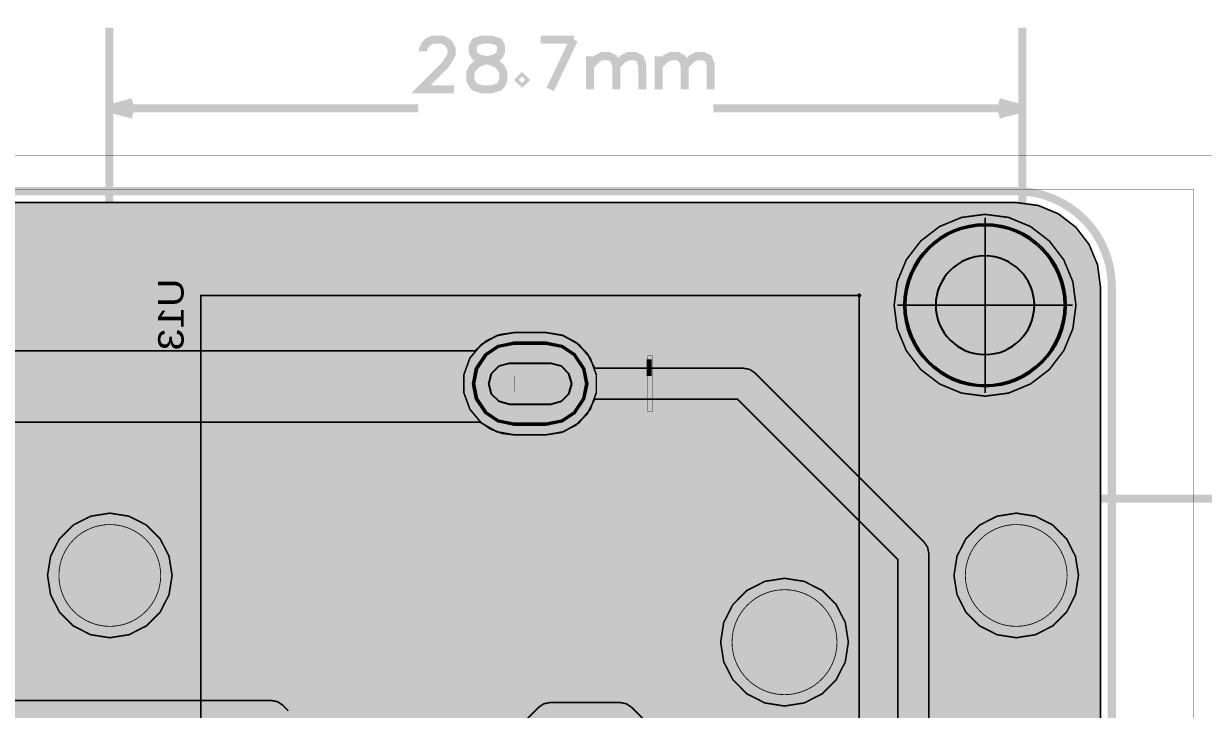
# Model space of a CAD drawing. Header units: millimetres. Extents: x -2 to 105, y -97 to 5.
# Drawn here: x 48.78 to 85.88, y -16.24 to 5.32 of the extents above; entities that cross this region are included whole.
import ezdxf
from ezdxf.enums import TextEntityAlignment as Align

# ---------------------------------------------------------------- set-up
doc = ezdxf.new("R2010")
doc.units = ezdxf.units.MM
doc.header["$MEASUREMENT"] = 0
for name, color, linetype, true_color in [('Board-Outline-Layer', 7, 'Continuous', 0xff00ff), ('Bottom-Layer', 7, 'Continuous', 0x0000ff), ('Bottom-Paste-Mask-Layer', 7, 'Continuous', 0x800000), ('Bottom-Silkscreen-Layer', 7, 'Continuous', 0x66cc33), ('Bottom-Solder-Mask-Layer', 7, 'Continuous', 0xaa00ff), ('Component-Marking-Layer', 7, 'Continuous', 0x66ffcc), ('Component-Shape-Layer', 7, 'Continuous', 0x00cccc), ('Document-Layer', 7, 'Continuous', 0xffffff), ('Hole-Layer', 7, 'Continuous', 0x222222), ('Multi-Layer', 7, 'Continuous', 0xc0c0c0), ('Pin-Soldering-Layer', 7, 'Continuous', 0xcc9999), ('Top-Layer', 7, 'Continuous', 0xff0000), ('Top-Paste-Mask-Layer', 7, 'Continuous', 0x808080), ('Top-Silkscreen-Layer', 7, 'Continuous', 0xffcc00), ('Top-Solder-Mask-Layer', 7, 'Continuous', 0x800080)]:
    doc.layers.add(name, color=color, linetype=linetype, true_color=true_color)
doc.styles.get("Standard").update_dxf_attribs({"font": 'arial.ttf'})

msp = doc.modelspace()

# ---------------------------------------------------------------- hatches: boundary and pattern name
at = {"layer": 'Bottom-Layer'}
for points in [[(8.583, -71.73), (8.583, -81.591), (3, -81.591), (2.316, -81.501), (1.679, -81.237), (1.132, -80.817), (0.712, -80.27), (0.448, -79.633), (0.358, -78.949), (0.358, -2.949), (0.448, -2.265), (0.712, -1.628), (1.132, -1.081), (1.679, -0.661), (2.316, -0.397), (3, -0.307), (80, -0.307), (80.684, -0.397), (81.321, -0.661), (81.868, -1.081), (82.288, -1.628), (82.552, -2.265), (82.642, -2.949), (82.642, -78.949), (82.552, -79.633), (82.288, -80.27), (81.868, -80.817), (81.321, -81.237), (80.684, -81.501), (80, -81.591), (24.383, -81.591), (24.383, -71.73), (24.352, -71.657), (24.279, -71.626), (19.355, -71.626), (19.355, -70.781), (19.506, -70.516), (19.523, -70.212), (19.401, -69.932), (19.167, -69.736), (18.87, -69.666), (18.573, -69.736), (18.339, -69.932), (18.217, -70.212), (18.234, -70.516), (18.385, -70.781), (18.385, -71.626), (8.687, -71.626), (8.613, -71.657)], [(76.156, -3.535), (76.253, -4.275), (76.539, -4.964), (76.993, -5.556), (77.585, -6.01), (78.274, -6.296), (79.014, -6.393), (79.754, -6.296), (80.443, -6.01), (81.035, -5.556), (81.489, -4.964), (81.775, -4.275), (81.872, -3.535), (81.775, -2.795), (81.489, -2.106), (81.035, -1.514), (80.443, -1.06), (79.754, -0.774), (79.014, -0.677), (78.274, -0.774), (77.585, -1.06), (76.993, -1.514), (76.539, -2.106), (76.253, -2.795)], [(76.514, -3.535, 1), (81.514, -3.535, 1)], [(63.151, -7.212), (63.468, -7.428), (63.828, -7.563), (64.209, -7.609), (65.209, -7.609), (65.759, -7.512), (66.243, -7.233), (66.602, -6.805), (66.793, -6.28), (66.793, -5.722), (66.602, -5.197), (66.243, -4.769), (65.759, -4.49), (65.209, -4.393), (64.209, -4.393), (63.746, -4.461), (63.322, -4.659), (62.974, -4.972), (39.758, -4.972), (39.422, -4.707), (39.028, -4.54), (38.604, -4.484), (37.604, -4.484), (37.054, -4.581), (36.57, -4.86), (36.211, -5.288), (36.02, -5.812), (36.02, -6.371), (36.211, -6.896), (36.57, -7.324), (37.054, -7.603), (37.604, -7.7), (38.604, -7.7), (39.028, -7.643), (39.422, -7.476), (39.758, -7.212)], [(65.209, -4.751), (65.688, -4.846), (66.093, -5.117), (66.364, -5.523), (66.459, -6.001), (66.364, -6.479), (66.093, -6.885), (65.688, -7.156), (65.209, -7.251), (64.209, -7.251), (63.731, -7.156), (63.325, -6.885), (63.054, -6.479), (62.959, -6.001), (63.054, -5.523), (63.325, -5.117), (63.731, -4.846), (64.209, -4.751)], [(49.537, -12.029), (49.633, -12.634), (49.911, -13.18), (50.344, -13.613), (50.89, -13.891), (51.495, -13.987), (52.1, -13.891), (52.646, -13.613), (53.079, -13.18), (53.357, -12.634), (53.453, -12.029), (53.357, -11.424), (53.079, -10.878), (52.646, -10.445), (52.1, -10.167), (51.495, -10.071), (50.89, -10.167), (50.344, -10.445), (49.911, -10.878), (49.633, -11.424)], [(78.037, -12.029), (78.133, -12.634), (78.411, -13.18), (78.844, -13.613), (79.39, -13.891), (79.995, -13.987), (80.6, -13.891), (81.146, -13.613), (81.579, -13.18), (81.857, -12.634), (81.953, -12.029), (81.857, -11.424), (81.579, -10.878), (81.146, -10.445), (80.6, -10.167), (79.995, -10.071), (79.39, -10.167), (78.844, -10.445), (78.411, -10.878), (78.133, -11.424)], [(70.701, -14.126), (70.799, -14.747), (71.085, -15.306), (71.529, -15.751), (72.089, -16.036), (72.709, -16.134), (73.33, -16.036), (73.89, -15.751), (74.334, -15.306), (74.619, -14.747), (74.717, -14.126), (74.619, -13.505), (74.334, -12.946), (73.89, -12.501), (73.33, -12.216), (72.709, -12.118), (72.089, -12.216), (71.529, -12.501), (71.085, -12.946), (70.799, -13.505)]]:
    msp.add_hatch(color=256, dxfattribs=at).paths.add_polyline_path(points)
at = {"layer": 'Bottom-Paste-Mask-Layer'}
for points in [[(76.514, -3.535, 1), (81.514, -3.535, 1)], [(65.209, -4.751), (65.688, -4.846), (66.093, -5.117), (66.364, -5.523), (66.459, -6.001), (66.364, -6.479), (66.093, -6.885), (65.688, -7.156), (65.209, -7.251), (64.209, -7.251), (63.731, -7.156), (63.325, -6.885), (63.054, -6.479), (62.959, -6.001), (63.054, -5.523), (63.325, -5.117), (63.731, -4.846), (64.209, -4.751)]]:
    msp.add_hatch(color=256, dxfattribs=at).paths.add_polyline_path(points)
at = {"layer": 'Bottom-Solder-Mask-Layer'}
for points in [[(76.463, -3.535, 1), (81.565, -3.535, 1)], [(65.209, -4.7), (65.707, -4.799), (66.129, -5.081), (66.411, -5.503), (66.51, -6.001), (66.411, -6.499), (66.129, -6.921), (65.707, -7.203), (65.209, -7.302), (64.209, -7.302), (63.711, -7.203), (63.289, -6.921), (63.007, -6.499), (62.908, -6.001), (63.007, -5.503), (63.289, -5.081), (63.711, -4.799), (64.209, -4.7)]]:
    msp.add_hatch(color=256, dxfattribs=at).paths.add_polyline_path(points)
at = {"layer": 'Component-Marking-Layer'}
msp.add_hatch(color=256, dxfattribs=at).paths.add_polyline_path([(74.999, -3.226, 1), (75.119, -3.226, 1)])
msp.add_hatch(color=256, dxfattribs=at).paths.add_polyline_path([(74.999, -3.226, 1), (75.119, -3.226, 1)])
at = {"layer": 'Document-Layer'}
msp.add_hatch(color=256, dxfattribs=at).paths.add_polyline_path([(68.409, -5.126), (68.559, -5.126), (68.559, -6.826), (68.559, -6.876), (68.509, -6.876), (68.409, -6.876)])
msp.add_hatch(color=256, dxfattribs=at).paths.add_polyline_path([(68.409, -5.126), (68.559, -5.126), (68.559, -6.826), (68.559, -6.876), (68.509, -6.876), (68.409, -6.876)])
at = {"layer": 'Hole-Layer'}
for points in [[(77.464, -3.535, 1), (80.564, -3.535, 1)], [(65.359, -5.351), (65.684, -5.438), (65.922, -5.676), (66.009, -6.001), (65.922, -6.326), (65.684, -6.564), (65.359, -6.651), (64.059, -6.651), (63.734, -6.564), (63.496, -6.326), (63.409, -6.001), (63.496, -5.676), (63.734, -5.438), (64.059, -5.351)]]:
    msp.add_hatch(color=256, dxfattribs=at).paths.add_polyline_path(points)
at = {"layer": 'Multi-Layer'}
for points in [[(76.514, -3.535, 1), (81.514, -3.535, 1)], [(76.514, -3.535, 1), (81.514, -3.535, 1)], [(76.514, -3.535, 1), (81.514, -3.535, 1)], [(65.209, -4.751), (65.688, -4.846), (66.093, -5.117), (66.364, -5.523), (66.459, -6.001), (66.364, -6.479), (66.093, -6.885), (65.688, -7.156), (65.209, -7.251), (64.209, -7.251), (63.731, -7.156), (63.325, -6.885), (63.054, -6.479), (62.959, -6.001), (63.054, -5.523), (63.325, -5.117), (63.731, -4.846), (64.209, -4.751)], [(65.209, -4.751), (65.688, -4.846), (66.093, -5.117), (66.364, -5.523), (66.459, -6.001), (66.364, -6.479), (66.093, -6.885), (65.688, -7.156), (65.209, -7.251), (64.209, -7.251), (63.731, -7.156), (63.325, -6.885), (63.054, -6.479), (62.959, -6.001), (63.054, -5.523), (63.325, -5.117), (63.731, -4.846), (64.209, -4.751)], [(65.209, -4.751), (65.688, -4.846), (66.093, -5.117), (66.364, -5.523), (66.459, -6.001), (66.364, -6.479), (66.093, -6.885), (65.688, -7.156), (65.209, -7.251), (64.209, -7.251), (63.731, -7.156), (63.325, -6.885), (63.054, -6.479), (62.959, -6.001), (63.054, -5.523), (63.325, -5.117), (63.731, -4.846), (64.209, -4.751)], [(49.895, -12.029, 1), (53.095, -12.029, 1)], [(49.895, -12.029, 1), (53.095, -12.029, 1)], [(78.395, -12.029, 1), (81.595, -12.029, 1)], [(78.395, -12.029, 1), (81.595, -12.029, 1)], [(71.059, -14.126, 1), (74.359, -14.126, 1)], [(71.059, -14.126, 1), (74.359, -14.126, 1)]]:
    msp.add_hatch(color=256, dxfattribs=at).paths.add_polyline_path(points)
at = {"layer": 'Pin-Soldering-Layer'}
msp.add_hatch(color=256, dxfattribs=at).paths.add_polyline_path([(65.209, -6.251), (64.209, -6.251), (64.209, -5.751), (65.209, -5.751)])
msp.add_hatch(color=256, dxfattribs=at).paths.add_polyline_path([(65.209, -6.251), (64.209, -6.251), (64.209, -5.751), (65.209, -5.751)])
at = {"layer": 'Top-Layer'}
for points in [[(0.358, -78.949), (0.358, -66.487), (0.373, -66.488), (0.387, -66.489), (0.45, -66.489), (0.45, -74.96), (0.497, -75.195), (0.63, -75.393), (1.607, -76.371), (1.287, -77.058), (1.158, -77.804), (1.23, -78.559), (1.498, -79.268), (1.943, -79.882), (2.534, -80.357), (3.228, -80.66), (3.978, -80.77), (4.731, -80.679), (5.433, -80.393), (6.035, -79.933), (6.495, -79.331), (6.781, -78.629), (6.872, -77.876), (6.762, -77.126), (6.459, -76.431), (5.984, -75.841), (5.37, -75.396), (4.661, -75.128), (3.907, -75.056), (3.16, -75.184), (2.473, -75.505), (1.675, -74.707), (1.675, -66.489), (1.737, -66.489), (1.913, -66.443), (2.044, -66.317), (2.095, -66.143), (6.18, -66.143), (6.232, -66.317), (6.362, -66.443), (6.538, -66.489), (7.538, -66.489), (7.713, -66.443), (7.844, -66.317), (7.896, -66.143), (9.88, -66.143), (9.932, -66.317), (10.062, -66.443), (10.238, -66.489), (11.238, -66.489), (11.417, -66.441), (11.548, -66.31), (11.596, -66.131), (11.596, -65.923), (12.145, -65.374), (12.278, -65.175), (12.325, -64.941), (12.325, -63.339), (12.387, -63.339), (12.567, -63.291), (12.698, -63.16), (12.746, -62.981), (12.746, -61.081), (12.698, -60.902), (12.567, -60.77), (12.387, -60.722), (12.325, -60.722), (12.325, -57.369), (12.387, -57.369), (12.567, -57.321), (12.698, -57.19), (12.746, -57.011), (12.746, -55.111), (12.698, -54.932), (12.567, -54.8), (12.387, -54.752), (11.037, -54.752), (10.866, -54.796), (10.736, -54.917), (10.736, -49.051), (10.926, -48.796), (10.974, -48.481), (10.871, -48.181), (10.639, -47.963), (10.333, -47.877), (10.022, -47.944), (10.022, -40.021), (9.985, -39.835), (9.88, -39.678), (8.074, -37.872), (7.917, -37.767), (7.731, -37.73), (3.84, -37.73), (3.566, -37.323), (3.158, -37.052), (2.677, -36.957), (2.196, -37.053), (1.789, -37.326), (1.516, -37.734), (1.421, -38.215), (1.516, -38.696), (1.789, -39.104), (2.196, -39.377), (2.677, -39.473), (3.158, -39.379), (3.566, -39.107), (3.84, -38.7), (7.53, -38.7), (8.498, -39.668), (8.161, -39.803), (7.947, -40.095), (7.918, -40.456), (8.083, -40.779), (8.083, -43.046), (8.04, -42.879), (7.942, -42.738), (5.596, -40.392), (5.439, -40.287), (5.253, -40.25), (3.831, -40.25), (3.55, -39.848), (3.137, -39.583), (2.655, -39.497), (2.176, -39.602), (1.773, -39.882), (1.508, -40.294), (1.421, -40.777), (1.525, -41.256), (1.804, -41.659), (2.216, -41.925), (2.699, -42.013), (3.178, -41.91), (3.582, -41.632), (3.848, -41.22), (5.052, -41.22), (7.114, -43.282), (7.114, -53.08), (4.338, -55.856), (1.984, -55.856), (1.964, -55.799), (1.935, -55.746), (1.98, -55.65), (1.996, -55.545), (1.996, -54.929), (2.137, -54.929), (2.317, -54.881), (2.448, -54.749), (2.496, -54.57), (2.496, -53.593), (3.112, -52.977), (3.245, -52.778), (3.291, -52.544), (3.291, -49.474), (3.652, -49.173), (3.877, -48.759), (3.934, -48.292), (3.816, -47.837), (3.539, -47.457), (3.141, -47.205), (2.679, -47.117), (2.217, -47.205), (1.819, -47.457), (1.542, -47.837), (1.424, -48.292), (1.481, -48.759), (1.706, -49.173), (2.067, -49.474), (2.067, -52.29), (1.315, -53.042), (0.358, -53.042), (0.358, -2.949), (0.448, -2.265), (0.712, -1.628), (1.132, -1.081), (1.679, -0.661), (2.316, -0.397), (3, -0.307), (80, -0.307), (80.684, -0.397), (81.321, -0.661), (81.868, -1.081), (82.288, -1.628), (82.552, -2.265), (82.642, -2.949), (82.642, -78.949), (82.552, -79.633), (82.288, -80.27), (81.868, -80.817), (81.321, -81.237), (80.684, -81.501), (80, -81.591), (24.383, -81.591), (24.383, -72.367), (26.365, -72.367), (26.551, -72.33), (26.708, -72.225), (26.962, -71.971), (27.067, -71.814), (27.104, -71.628), (27.104, -64.567), (27.067, -64.381), (26.962, -64.224), (26.302, -63.563), (26.145, -63.458), (25.959, -63.421), (23.673, -63.421), (23.487, -63.458), (23.33, -63.563), (22.249, -64.644), (22.144, -64.801), (22.107, -64.987), (22.107, -65.529), (21.887, -65.529), (21.708, -65.577), (21.577, -65.708), (21.529, -65.887), (21.529, -67.237), (21.577, -67.416), (21.708, -67.547), (21.887, -67.595), (23.297, -67.595), (23.464, -67.554), (23.592, -67.44), (23.721, -67.554), (23.887, -67.595), (25.297, -67.595), (25.476, -67.547), (25.607, -67.416), (25.655, -67.237), (25.655, -65.887), (25.607, -65.708), (25.476, -65.577), (25.297, -65.529), (23.887, -65.529), (23.721, -65.57), (23.592, -65.684), (23.464, -65.57), (23.297, -65.529), (23.077, -65.529), (23.077, -65.188), (23.874, -64.392), (25.758, -64.392), (26.134, -64.768), (26.134, -71.397), (22.976, -71.397), (22.976, -71.253), (23.196, -71.253), (23.362, -71.212), (23.491, -71.098), (23.619, -71.212), (23.786, -71.253), (25.196, -71.253), (25.375, -71.205), (25.506, -71.074), (25.554, -70.895), (25.554, -69.545), (25.506, -69.366), (25.375, -69.235), (25.196, -69.187), (23.786, -69.187), (23.619, -69.228), (23.491, -69.342), (23.362, -69.228), (23.196, -69.187), (21.786, -69.187), (21.607, -69.235), (21.476, -69.366), (21.428, -69.545), (21.428, -70.099), (20.852, -70.099), (20.587, -69.948), (20.282, -69.932), (20.003, -70.053), (19.807, -70.287), (19.737, -70.584), (19.807, -70.881), (20.003, -71.115), (20.282, -71.237), (20.587, -71.22), (20.852, -71.069), (21.473, -71.069), (21.604, -71.204), (21.786, -71.253), (22.006, -71.253), (22.006, -71.626), (14.098, -71.626), (14.102, -71.589), (14.103, -71.552), (14.103, -71.362), (14.184, -71.362), (14.364, -71.314), (14.495, -71.183), (14.543, -71.004), (14.543, -69.811), (14.694, -69.66), (14.694, -71.004), (14.742, -71.183), (14.873, -71.314), (15.052, -71.362), (16.184, -71.362), (16.364, -71.314), (16.495, -71.183), (16.543, -71.004), (16.543, -69.627), (16.495, -69.448), (16.364, -69.317), (16.184, -69.269), (15.085, -69.269), (17.869, -66.485), (17.974, -66.327), (18.011, -66.142), (18.011, -52.987), (18.162, -52.722), (18.179, -52.418), (18.057, -52.138), (17.823, -51.942), (17.526, -51.872), (17.229, -51.942), (16.995, -52.138), (16.873, -52.418), (16.89, -52.722), (17.041, -52.987), (17.041, -54.978), (16.883, -54.714), (16.624, -54.55), (16.319, -54.52), (16.033, -54.63), (15.827, -54.858), (15.746, -55.154), (13.322, -57.577), (13.217, -57.734), (13.18, -57.92), (13.18, -66.449), (10.462, -69.167), (9.476, -69.167), (9.297, -69.215), (9.166, -69.346), (9.118, -69.525), (9.118, -70.902), (9.166, -71.081), (9.297, -71.212), (9.476, -71.26), (9.573, -71.26), (9.573, -71.626), (8.687, -71.626), (8.613, -71.657), (8.583, -71.73), (8.583, -81.591), (3, -81.591), (2.316, -81.501), (1.679, -81.237), (1.132, -80.817), (0.712, -80.27), (0.448, -79.633)], [(76.156, -3.535), (76.253, -4.275), (76.539, -4.964), (76.993, -5.556), (77.585, -6.01), (78.274, -6.296), (79.014, -6.393), (79.754, -6.296), (80.443, -6.01), (81.035, -5.556), (81.489, -4.964), (81.775, -4.275), (81.872, -3.535), (81.775, -2.795), (81.489, -2.106), (81.035, -1.514), (80.443, -1.06), (79.754, -0.774), (79.014, -0.677), (78.274, -0.774), (77.585, -1.06), (76.993, -1.514), (76.539, -2.106), (76.253, -2.795)], [(76.514, -3.535, 1), (81.514, -3.535, 1)], [(71.424, -61.545), (71.424, -62.471), (71.472, -62.65), (71.604, -62.782), (71.783, -62.83), (73.16, -62.83), (73.335, -62.784), (73.465, -62.658), (73.518, -62.485), (77.522, -62.485), (77.772, -62.928), (78.159, -63.257), (78.635, -63.434), (79.143, -63.437), (79.622, -63.266), (80.012, -62.94), (80.267, -62.5), (80.355, -62), (80.267, -61.5), (80.012, -61.06), (79.622, -60.735), (79.143, -60.563), (78.635, -60.566), (78.159, -60.743), (77.772, -61.072), (77.522, -61.515), (73.518, -61.515), (73.518, -61.339), (73.47, -61.16), (73.339, -61.029), (73.16, -60.981), (72.233, -60.981), (72.082, -60.83), (73.16, -60.83), (73.339, -60.782), (73.47, -60.65), (73.518, -60.471), (73.518, -59.339), (73.47, -59.16), (73.339, -59.029), (73.16, -58.981), (71.783, -58.981), (71.604, -59.029), (71.472, -59.16), (71.424, -59.339), (71.424, -60.172), (57.248, -45.996), (57.248, -40.997), (57.267, -41.02), (57.287, -41.041), (58.256, -42.01), (58.413, -42.115), (58.599, -42.152), (59.953, -42.152), (59.953, -42.241), (60.001, -42.42), (60.132, -42.551), (60.311, -42.599), (61.183, -42.599), (62.548, -43.964), (62.705, -44.069), (62.891, -44.106), (63.622, -44.106), (63.622, -44.188), (63.67, -44.367), (63.801, -44.498), (63.98, -44.546), (64.907, -44.546), (65.604, -45.242), (65.426, -45.373), (65.359, -45.582), (65.359, -46.932), (65.407, -47.111), (65.538, -47.242), (65.717, -47.29), (65.937, -47.29), (65.937, -47.45), (65.974, -47.636), (66.079, -47.793), (66.62, -48.334), (66.777, -48.439), (66.963, -48.476), (71.604, -48.476), (71.79, -48.439), (71.947, -48.334), (72.832, -47.449), (72.937, -47.292), (72.974, -47.106), (72.974, -46.641), (73.171, -46.514), (73.247, -46.293), (73.247, -44.793), (73.199, -44.614), (73.068, -44.483), (72.889, -44.435), (72.089, -44.435), (71.91, -44.483), (71.779, -44.614), (71.731, -44.793), (71.731, -46.293), (71.807, -46.514), (72.004, -46.641), (72.004, -46.905), (71.403, -47.506), (67.164, -47.506), (66.948, -47.29), (67.127, -47.29), (67.294, -47.249), (67.422, -47.135), (67.55, -47.249), (67.717, -47.29), (69.127, -47.29), (69.306, -47.242), (69.437, -47.111), (69.485, -46.932), (69.485, -45.582), (69.437, -45.403), (69.306, -45.272), (69.127, -45.224), (68.907, -45.224), (68.907, -44.546), (69.065, -44.546), (69.245, -44.498), (69.376, -44.367), (69.424, -44.188), (69.424, -44.106), (70.984, -44.106), (71.169, -44.069), (71.327, -43.964), (72.987, -42.304), (73.092, -42.147), (73.129, -41.961), (73.129, -39.553), (73.144, -39.553), (73.323, -39.505), (73.454, -39.374), (73.502, -39.195), (73.502, -37.818), (73.454, -37.639), (73.323, -37.508), (73.144, -37.46), (73.062, -37.46), (73.062, -35.258), (73.162, -35.134), (73.197, -34.979), (73.197, -34.052), (73.804, -33.445), (73.804, -44.445), (73.607, -44.572), (73.531, -44.793), (73.531, -46.293), (73.579, -46.472), (73.71, -46.603), (73.889, -46.651), (74.689, -46.651), (74.868, -46.603), (74.999, -46.472), (75.047, -46.293), (75.047, -44.793), (74.971, -44.572), (74.774, -44.445), (74.774, -35.307), (75.12, -34.961), (75.377, -34.961), (75.377, -34.97), (75.377, -34.979), (75.377, -35.579), (75.425, -35.758), (75.556, -35.889), (75.735, -35.937), (75.788, -35.937), (75.673, -36.315), (75.72, -36.706), (75.921, -37.046), (76.241, -37.276), (76.627, -37.357), (77.627, -37.357), (78.042, -37.263), (78.375, -36.998), (78.561, -36.615), (78.562, -36.19), (78.38, -35.806), (78.048, -35.538), (78.262, -35.284), (78.336, -34.96), (78.253, -34.638), (78.033, -34.389), (77.724, -34.267), (77.393, -34.301), (77.393, -34.179), (77.389, -34.129), (77.379, -34.079), (77.389, -34.03), (77.393, -33.979), (77.393, -33.679), (77.389, -33.629), (77.379, -33.579), (77.389, -33.53), (77.393, -33.479), (77.393, -33.179), (77.389, -33.129), (77.379, -33.079), (77.389, -33.03), (77.393, -32.979), (77.393, -32.679), (77.389, -32.629), (77.379, -32.579), (77.389, -32.53), (77.393, -32.479), (77.393, -32.179), (77.389, -32.129), (77.379, -32.079), (77.389, -32.03), (77.393, -31.979), (77.393, -31.679), (77.389, -31.629), (77.379, -31.579), (77.389, -31.53), (77.393, -31.479), (77.393, -31.179), (77.389, -31.129), (77.379, -31.079), (77.389, -31.03), (77.393, -30.979), (77.393, -30.679), (77.389, -30.629), (77.379, -30.579), (77.389, -30.53), (77.393, -30.479), (77.393, -30.179), (77.389, -30.128), (77.379, -30.079), (77.389, -30.03), (77.393, -29.979), (77.393, -29.857), (77.724, -29.891), (78.033, -29.769), (78.253, -29.52), (78.336, -29.198), (78.262, -28.874), (78.048, -28.62), (78.38, -28.352), (78.562, -27.968), (78.561, -27.543), (78.375, -27.16), (78.042, -26.895), (77.627, -26.801), (76.627, -26.801), (76.302, -26.858), (76.015, -27.022), (75.801, -27.274), (75.159, -27.274), (75.066, -27.283), (74.977, -27.309), (77.102, -25.184), (77.207, -25.027), (77.244, -24.841), (77.244, -11.328), (77.207, -11.143), (77.102, -10.985), (71.775, -5.658), (71.617, -5.553), (71.432, -5.516), (66.742, -5.516), (66.516, -5.063), (66.159, -4.704), (65.709, -4.473), (65.209, -4.393), (64.209, -4.393), (63.659, -4.49), (63.175, -4.769), (62.816, -5.197), (62.625, -5.722), (62.625, -6.28), (62.816, -6.805), (63.175, -7.233), (63.659, -7.512), (64.209, -7.609), (65.209, -7.609), (65.709, -7.529), (66.159, -7.298), (66.516, -6.939), (66.742, -6.486), (71.231, -6.486), (76.274, -11.529), (76.274, -24.64), (74.12, -26.795), (73.011, -26.795), (73.011, -26.591), (72.963, -26.412), (72.832, -26.281), (72.653, -26.233), (71.52, -26.233), (71.341, -26.281), (71.21, -26.412), (71.162, -26.591), (71.162, -27.968), (71.21, -28.147), (71.341, -28.278), (71.52, -28.326), (71.601, -28.326), (71.601, -29.789), (71.554, -29.789), (71.375, -29.837), (71.244, -29.968), (71.196, -30.147), (71.196, -31.524), (71.244, -31.703), (71.375, -31.834), (71.554, -31.882), (72.686, -31.882), (72.865, -31.834), (72.997, -31.703), (73.045, -31.524), (73.045, -30.147), (72.997, -29.968), (72.865, -29.837), (72.686, -29.789), (72.572, -29.789), (72.572, -28.326), (72.653, -28.326), (72.832, -28.278), (72.963, -28.147), (73.011, -27.968), (73.011, -27.765), (74.321, -27.765), (74.413, -27.756), (74.503, -27.729), (73.199, -29.033), (73.094, -29.19), (73.057, -29.376), (73.057, -32.82), (72.633, -33.243), (71.706, -33.243), (71.527, -33.291), (71.396, -33.422), (71.348, -33.602), (71.348, -34.979), (71.396, -35.158), (71.527, -35.289), (71.706, -35.337), (72.092, -35.337), (72.092, -37.46), (72.011, -37.46), (71.832, -37.508), (71.701, -37.639), (71.653, -37.818), (71.653, -39.195), (71.701, -39.374), (71.832, -39.505), (72.011, -39.553), (72.159, -39.553), (72.159, -41.76), (70.783, -43.136), (69.424, -43.136), (69.424, -43.055), (69.376, -42.876), (69.245, -42.745), (69.065, -42.697), (67.688, -42.697), (67.509, -42.745), (67.378, -42.876), (67.33, -43.055), (67.33, -44.188), (67.378, -44.367), (67.509, -44.498), (67.688, -44.546), (67.937, -44.546), (67.937, -45.224), (67.717, -45.224), (67.55, -45.265), (67.422, -45.379), (67.294, -45.265), (67.127, -45.224), (66.883, -45.224), (66.836, -45.121), (66.765, -45.032), (65.715, -43.982), (65.715, -43.055), (65.667, -42.876), (65.536, -42.745), (65.357, -42.697), (63.98, -42.697), (63.801, -42.745), (63.67, -42.876), (63.622, -43.055), (63.622, -43.136), (63.092, -43.136), (62.166, -42.211), (62.285, -42.162), (62.387, -42.084), (63.808, -40.663), (63.914, -40.506), (63.95, -40.32), (63.95, -37.928), (64.032, -37.928), (64.211, -37.88), (64.342, -37.748), (64.39, -37.569), (64.39, -36.192), (64.342, -36.013), (64.211, -35.882), (64.032, -35.834), (63.849, -35.834), (63.849, -34.219), (63.93, -34.219), (64.109, -34.171), (64.24, -34.04), (64.288, -33.861), (64.288, -32.484), (64.24, -32.305), (64.109, -32.174), (63.93, -32.126), (63.128, -32.126), (64.995, -30.258), (65.093, -30.286), (65.194, -30.293), (65.194, -32.126), (64.797, -32.126), (64.618, -32.174), (64.487, -32.305), (64.439, -32.484), (64.439, -33.861), (64.487, -34.04), (64.618, -34.171), (64.797, -34.219), (65.098, -34.219), (65.098, -34.651), (64.947, -34.916), (64.93, -35.22), (65.052, -35.5), (65.286, -35.696), (65.583, -35.766), (65.88, -35.696), (66.114, -35.5), (66.236, -35.22), (66.219, -34.916), (66.068, -34.651), (66.068, -34.191), (66.228, -34.059), (66.288, -33.861), (66.288, -32.484), (66.256, -32.335), (66.164, -32.213), (66.164, -30.782), (66.927, -31.545), (66.927, -34.734), (65.826, -35.834), (64.899, -35.834), (64.72, -35.882), (64.589, -36.013), (64.541, -36.192), (64.541, -37.569), (64.589, -37.748), (64.72, -37.88), (64.899, -37.928), (65.352, -37.928), (65.352, -38.613), (65.201, -38.878), (65.184, -39.183), (65.306, -39.463), (65.54, -39.658), (65.837, -39.728), (66.134, -39.658), (66.368, -39.463), (66.49, -39.183), (66.473, -38.878), (66.322, -38.613), (66.322, -37.779), (66.372, -37.679), (66.39, -37.569), (66.39, -36.643), (67.485, -35.547), (67.485, -35.9), (67.522, -36.085), (67.627, -36.243), (67.892, -36.507), (67.892, -40.697), (67.688, -40.697), (67.509, -40.745), (67.378, -40.876), (67.33, -41.055), (67.33, -41.136), (65.715, -41.136), (65.715, -41.055), (65.667, -40.876), (65.536, -40.745), (65.357, -40.697), (63.98, -40.697), (63.801, -40.745), (63.67, -40.876), (63.622, -41.055), (63.622, -42.188), (63.67, -42.367), (63.801, -42.498), (63.98, -42.546), (65.357, -42.546), (65.536, -42.498), (65.667, -42.367), (65.715, -42.188), (65.715, -42.106), (67.33, -42.106), (67.33, -42.188), (67.378, -42.367), (67.509, -42.498), (67.688, -42.546), (69.065, -42.546), (69.245, -42.498), (69.376, -42.367), (69.424, -42.188), (69.424, -41.055), (69.376, -40.876), (69.245, -40.745), (69.065, -40.697), (68.862, -40.697), (68.862, -37.477), (69.653, -38.268), (69.653, -39.195), (69.701, -39.374), (69.832, -39.505), (70.011, -39.553), (71.144, -39.553), (71.323, -39.505), (71.454, -39.374), (71.502, -39.195), (71.502, -37.818), (71.454, -37.639), (71.323, -37.508), (71.144, -37.46), (70.217, -37.46), (68.456, -35.699), (68.456, -33.159), (69.348, -34.052), (69.348, -34.979), (69.396, -35.158), (69.527, -35.289), (69.706, -35.337), (70.839, -35.337), (71.018, -35.289), (71.149, -35.158), (71.197, -34.979), (71.197, -33.602), (71.149, -33.422), (71.018, -33.291), (70.839, -33.243), (69.912, -33.243), (68.913, -32.244), (68.913, -30.314), (69.196, -30.597), (69.196, -31.524), (69.244, -31.703), (69.375, -31.834), (69.554, -31.882), (70.686, -31.882), (70.865, -31.834), (70.997, -31.703), (71.045, -31.524), (71.045, -30.147), (70.997, -29.968), (70.865, -29.837), (70.686, -29.789), (69.76, -29.789), (69.37, -29.4), (69.37, -28.253), (69.473, -28.307), (69.588, -28.326), (70.72, -28.326), (70.899, -28.278), (71.03, -28.147), (71.078, -27.968), (71.078, -26.591), (71.03, -26.412), (70.899, -26.281), (70.72, -26.233), (69.588, -26.233), (69.409, -26.281), (69.277, -26.412), (69.23, -26.591), (69.23, -26.795), (68.786, -26.795), (68.822, -26.759), (68.927, -26.602), (68.964, -26.416), (68.964, -25.701), (69.897, -24.768), (70.949, -24.768), (71.116, -24.727), (71.244, -24.613), (71.373, -24.727), (71.539, -24.768), (72.949, -24.768), (73.128, -24.72), (73.259, -24.589), (73.307, -24.41), (73.307, -24.22), (74.098, -24.22), (74.381, -24.33), (74.684, -24.302), (74.942, -24.142), (75.102, -23.884), (75.13, -23.581), (75.02, -23.298), (74.795, -23.093), (74.503, -23.01), (74.205, -23.066), (73.963, -23.25), (73.307, -23.25), (73.307, -23.06), (73.259, -22.881), (73.128, -22.749), (72.949, -22.701), (71.539, -22.701), (71.373, -22.743), (71.244, -22.857), (71.116, -22.743), (70.949, -22.701), (69.539, -22.701), (69.36, -22.749), (69.229, -22.881), (69.181, -23.06), (69.181, -24.112), (68.135, -25.157), (68.03, -25.315), (67.993, -25.5), (67.993, -25.891), (67.955, -25.864), (67.914, -25.841), (67.914, -23.501), (69.787, -21.628), (69.848, -21.554), (69.893, -21.469), (70.119, -21.469), (70.298, -21.421), (70.429, -21.29), (70.477, -21.111), (70.477, -19.701), (70.436, -19.534), (70.322, -19.406), (70.436, -19.277), (70.477, -19.111), (70.477, -17.701), (70.429, -17.522), (70.298, -17.39), (70.119, -17.342), (69.067, -17.342), (67.891, -16.167), (67.734, -16.062), (67.548, -16.025), (65.329, -16.025), (65.143, -16.062), (64.986, -16.167), (64.259, -16.894), (64.184, -16.991), (64.136, -17.102), (62.913, -17.102), (62.734, -17.15), (62.603, -17.282), (62.555, -17.461), (62.555, -17.65), (61.36, -17.65), (61.113, -17.472), (60.813, -17.423), (60.522, -17.513), (60.302, -17.723), (60.2, -18.01), (60.235, -18.312), (60.402, -18.566), (60.665, -18.719), (60.969, -18.739), (61.249, -18.621), (62.555, -18.621), (62.555, -18.811), (62.603, -18.99), (62.734, -19.121), (62.913, -19.169), (63.133, -19.169), (63.133, -20.354), (62.964, -20.354), (62.784, -20.402), (62.653, -20.533), (62.605, -20.712), (62.605, -21.764), (62.35, -22.019), (58.776, -22.019), (58.59, -22.056), (58.433, -22.161), (57.839, -22.755), (57.734, -22.912), (57.697, -23.098), (57.697, -26.501), (57.477, -26.501), (57.355, -26.522), (57.248, -26.583), (57.248, -16.626), (57.211, -16.44), (57.106, -16.283), (56.927, -16.103), (56.769, -15.998), (56.584, -15.961), (47.098, -15.961), (47.558, -15.602), (47.895, -15.126), (48.08, -14.573), (48.099, -13.99), (47.95, -13.426), (47.645, -12.929), (47.209, -12.54), (46.681, -12.293), (46.104, -12.208), (45.527, -12.293), (44.998, -12.54), (44.563, -12.929), (44.258, -13.426), (44.109, -13.99), (44.128, -14.573), (44.313, -15.126), (44.65, -15.602), (45.109, -15.961), (26.541, -15.961), (21.253, -10.673), (21.096, -10.568), (20.91, -10.531), (10.2, -10.531), (10.014, -10.568), (9.857, -10.673), (7.868, -12.662), (7.763, -12.819), (7.726, -13.005), (7.726, -16.021), (7.575, -16.286), (7.558, -16.591), (7.68, -16.87), (7.914, -17.066), (8.211, -17.136), (8.508, -17.066), (8.742, -16.87), (8.864, -16.591), (8.847, -16.286), (8.696, -16.021), (8.696, -13.206), (10.401, -11.501), (20.709, -11.501), (25.997, -16.789), (26.155, -16.895), (26.34, -16.932), (56.278, -16.932), (56.278, -46.197), (56.315, -46.383), (56.42, -46.54)], [(65.209, -4.751), (65.688, -4.846), (66.093, -5.117), (66.364, -5.523), (66.459, -6.001), (66.364, -6.479), (66.093, -6.885), (65.688, -7.156), (65.209, -7.251), (64.209, -7.251), (63.731, -7.156), (63.325, -6.885), (63.054, -6.479), (62.959, -6.001), (63.054, -5.523), (63.325, -5.117), (63.731, -4.846), (64.209, -4.751)], [(49.537, -12.029), (49.633, -12.634), (49.911, -13.18), (50.344, -13.613), (50.89, -13.891), (51.495, -13.987), (52.1, -13.891), (52.646, -13.613), (53.079, -13.18), (53.357, -12.634), (53.453, -12.029), (53.357, -11.424), (53.079, -10.878), (52.646, -10.445), (52.1, -10.167), (51.495, -10.071), (50.89, -10.167), (50.344, -10.445), (49.911, -10.878), (49.633, -11.424)], [(78.037, -12.029), (78.133, -12.634), (78.411, -13.18), (78.844, -13.613), (79.39, -13.891), (79.995, -13.987), (80.6, -13.891), (81.146, -13.613), (81.579, -13.18), (81.857, -12.634), (81.953, -12.029), (81.857, -11.424), (81.579, -10.878), (81.146, -10.445), (80.6, -10.167), (79.995, -10.071), (79.39, -10.167), (78.844, -10.445), (78.411, -10.878), (78.133, -11.424)], [(70.701, -14.126), (70.799, -14.747), (71.085, -15.306), (71.529, -15.751), (72.089, -16.036), (72.709, -16.134), (73.33, -16.036), (73.89, -15.751), (74.334, -15.306), (74.619, -14.747), (74.717, -14.126), (74.619, -13.505), (74.334, -12.946), (73.89, -12.501), (73.33, -12.216), (72.709, -12.118), (72.089, -12.216), (71.529, -12.501), (71.085, -12.946), (70.799, -13.505)]]:
    msp.add_hatch(color=256, dxfattribs=at).paths.add_polyline_path(points)
at = {"layer": 'Top-Paste-Mask-Layer'}
for points in [[(76.514, -3.535, 1), (81.514, -3.535, 1)], [(65.209, -4.751), (65.688, -4.846), (66.093, -5.117), (66.364, -5.523), (66.459, -6.001), (66.364, -6.479), (66.093, -6.885), (65.688, -7.156), (65.209, -7.251), (64.209, -7.251), (63.731, -7.156), (63.325, -6.885), (63.054, -6.479), (62.959, -6.001), (63.054, -5.523), (63.325, -5.117), (63.731, -4.846), (64.209, -4.751)]]:
    msp.add_hatch(color=256, dxfattribs=at).paths.add_polyline_path(points)
at = {"layer": 'Top-Solder-Mask-Layer'}
for points in [[(76.463, -3.535, 1), (81.565, -3.535, 1)], [(65.209, -4.7), (65.707, -4.799), (66.129, -5.081), (66.411, -5.503), (66.51, -6.001), (66.411, -6.499), (66.129, -6.921), (65.707, -7.203), (65.209, -7.302), (64.209, -7.302), (63.711, -7.203), (63.289, -6.921), (63.007, -6.499), (62.908, -6.001), (63.007, -5.503), (63.289, -5.081), (63.711, -4.799), (64.209, -4.7)]]:
    msp.add_hatch(color=256, dxfattribs=at).paths.add_polyline_path(points)

# ---------------------------------------------------------------- linework, layer by layer
at = {"layer": 'Board-Outline-Layer', "const_width": 0.254}
msp.add_lwpolyline([(0, -78.949), (0, -2.949, -0.414), (3, 0.051), (80, 0.051, -0.414), (83, -2.949), (83, -78.949, -0.414), (80, -81.949), (3, -81.949, -0.414)], format="xyb", close=True, dxfattribs=at)
at = {"layer": 'Bottom-Layer'}
for points, const_width in [([(-2.346, -85.578), (-2.346, 1.173), (88.689, 1.173), (88.689, -85.578)], 0.00508), ([(76.156, -3.535), (76.253, -4.275), (76.539, -4.964), (76.993, -5.556), (77.585, -6.01), (78.274, -6.296), (79.014, -6.393), (79.754, -6.296), (80.443, -6.01), (81.035, -5.556), (81.489, -4.964), (81.775, -4.275), (81.872, -3.535), (81.775, -2.795), (81.489, -2.106), (81.035, -1.514), (80.443, -1.06), (79.754, -0.774), (79.014, -0.677), (78.274, -0.774), (77.585, -1.06), (76.993, -1.514), (76.539, -2.106), (76.253, -2.795)], 0.0508), ([(49.537, -12.029), (49.633, -12.634), (49.911, -13.18), (50.344, -13.613), (50.89, -13.891), (51.495, -13.987), (52.1, -13.891), (52.646, -13.613), (53.079, -13.18), (53.357, -12.634), (53.453, -12.029), (53.357, -11.424), (53.079, -10.878), (52.646, -10.445), (52.1, -10.167), (51.495, -10.071), (50.89, -10.167), (50.344, -10.445), (49.911, -10.878), (49.633, -11.424)], 0.0508), ([(78.037, -12.029), (78.133, -12.634), (78.411, -13.18), (78.844, -13.613), (79.39, -13.891), (79.995, -13.987), (80.6, -13.891), (81.146, -13.613), (81.579, -13.18), (81.857, -12.634), (81.953, -12.029), (81.857, -11.424), (81.579, -10.878), (81.146, -10.445), (80.6, -10.167), (79.995, -10.071), (79.39, -10.167), (78.844, -10.445), (78.411, -10.878), (78.133, -11.424)], 0.0508), ([(70.701, -14.126), (70.799, -14.747), (71.085, -15.306), (71.529, -15.751), (72.089, -16.036), (72.709, -16.134), (73.33, -16.036), (73.89, -15.751), (74.334, -15.306), (74.619, -14.747), (74.717, -14.126), (74.619, -13.505), (74.334, -12.946), (73.89, -12.501), (73.33, -12.216), (72.709, -12.118), (72.089, -12.216), (71.529, -12.501), (71.085, -12.946), (70.799, -13.505)], 0.0508)]:
    msp.add_lwpolyline(points, close=True, dxfattribs=dict(at, const_width=const_width))
for points, const_width in [([(3, -0.307), (80, -0.307), (80.684, -0.397), (81.321, -0.661), (81.868, -1.081), (82.288, -1.628), (82.552, -2.265), (82.642, -2.949), (82.642, -78.949), (82.552, -79.633), (82.288, -80.27), (81.868, -80.817), (81.321, -81.237), (80.684, -81.501), (80, -81.591), (24.383, -81.591)], 0.0508), ([(79.014, -3.535), (79.014, -0.778)], 0.0508), ([(79.014, -3.535), (76.258, -3.535)], 0.0508), ([(79.014, -3.535), (81.771, -3.535)], 0.0508), ([(79.014, -3.535), (79.014, -6.291)], 0.0508), ([(39.758, -7.212), (63.151, -7.212), (63.468, -7.428), (63.828, -7.563), (64.209, -7.609), (65.209, -7.609), (65.759, -7.512), (66.243, -7.233), (66.602, -6.805), (66.793, -6.28), (66.793, -5.722), (66.602, -5.197), (66.243, -4.769), (65.759, -4.49), (65.209, -4.393), (64.209, -4.393), (63.746, -4.461), (63.322, -4.659), (62.974, -4.972), (39.758, -4.972)], 0.0508), ([(38.104, -6.092), (64.709, -6.092)], 1.524), ([(64.709, -6.092), (64.709, -6.001)], 1.524)]:
    msp.add_lwpolyline(points, dxfattribs=dict(at, const_width=const_width))
msp.add_lwpolyline([(76.514, -3.535, 1), (81.514, -3.535), (81.514, -3.535, 1), (76.514, -3.535)], format="xyb", dxfattribs=at)
msp.add_lwpolyline([(65.209, -4.751), (65.688, -4.846), (66.093, -5.117), (66.364, -5.523), (66.459, -6.001), (66.364, -6.479), (66.093, -6.885), (65.688, -7.156), (65.209, -7.251), (64.209, -7.251), (63.731, -7.156), (63.325, -6.885), (63.054, -6.479), (62.959, -6.001), (63.054, -5.523), (63.325, -5.117), (63.731, -4.846), (64.209, -4.751)], close=True, dxfattribs=at)
at = {"layer": 'Bottom-Paste-Mask-Layer'}
msp.add_lwpolyline([(76.514, -3.535, 1), (81.514, -3.535), (81.514, -3.535, 1), (76.514, -3.535)], format="xyb", dxfattribs=at)
msp.add_lwpolyline([(65.209, -4.751), (65.688, -4.846), (66.093, -5.117), (66.364, -5.523), (66.459, -6.001), (66.364, -6.479), (66.093, -6.885), (65.688, -7.156), (65.209, -7.251), (64.209, -7.251), (63.731, -7.156), (63.325, -6.885), (63.054, -6.479), (62.959, -6.001), (63.054, -5.523), (63.325, -5.117), (63.731, -4.846), (64.209, -4.751)], close=True, dxfattribs=at)
at = {"layer": 'Bottom-Silkscreen-Layer', "const_width": 0.254}
for points in [[(75.034, -3.201), (54.384, -3.201)], [(54.384, -3.201), (54.384, -80.252)], [(75.034, -3.201), (54.384, -3.201)], [(54.384, -3.201), (54.384, -80.252)], [(75.034, -3.201), (75.034, -80.251)], [(75.034, -3.201), (75.034, -80.251)]]:
    msp.add_lwpolyline(points, dxfattribs=at)
at = {"layer": 'Bottom-Solder-Mask-Layer'}
msp.add_lwpolyline([(76.463, -3.535, 1), (81.565, -3.535, 1)], format="xyb", close=True, dxfattribs=at)
msp.add_lwpolyline([(65.209, -4.7), (65.707, -4.799), (66.129, -5.081), (66.411, -5.503), (66.51, -6.001), (66.411, -6.499), (66.129, -6.921), (65.707, -7.203), (65.209, -7.302), (64.209, -7.302), (63.711, -7.203), (63.289, -6.921), (63.007, -6.499), (62.908, -6.001), (63.007, -5.503), (63.289, -5.081), (63.711, -4.799), (64.209, -4.7)], close=True, dxfattribs=at)
at = {"layer": 'Component-Marking-Layer', "const_width": 0.00508}
msp.add_lwpolyline([(74.999, -3.226, 1), (75.119, -3.226, 1)], format="xyb", close=True, dxfattribs=at)
msp.add_lwpolyline([(74.999, -3.226, 1), (75.119, -3.226, 1)], format="xyb", close=True, dxfattribs=at)
at = {"layer": 'Component-Shape-Layer', "const_width": 0.0508}
msp.add_lwpolyline([(75.059, -3.226), (75.059, -80.226), (54.359, -80.226), (54.359, -3.226)], close=True, dxfattribs=at)
msp.add_lwpolyline([(75.059, -3.226), (75.059, -80.226), (54.359, -80.226), (54.359, -3.226)], close=True, dxfattribs=at)
at = {"layer": 'Document-Layer', "const_width": 0.254}
for points in [[(51.481, -11.989), (51.481, 5.192)], [(80.183, -11.989), (80.183, 5.192)], [(61.347, 4.445), (61.347, 4.519), (61.423, 4.669), (61.497, 4.742), (61.647, 4.816), (61.944, 4.816), (62.094, 4.742), (62.17, 4.669), (62.244, 4.519), (62.244, 4.369), (62.17, 4.219), (62.02, 3.996), (61.274, 3.251), (62.318, 3.251)], [(65.043, 4.816), (66.087, 4.816)], [(66.087, 4.816), (65.343, 3.251)], [(66.597, 4.295), (66.597, 3.251)], [(66.597, 3.996), (66.821, 4.219), (66.971, 4.295), (67.194, 4.295), (67.344, 4.219), (67.418, 3.996), (67.418, 3.251)], [(67.418, 3.996), (67.641, 4.219), (67.791, 4.295), (68.015, 4.295), (68.165, 4.219), (68.238, 3.996), (68.238, 3.251)], [(68.749, 4.295), (68.749, 3.251)], [(68.749, 3.996), (68.972, 4.219), (69.122, 4.295), (69.346, 4.295), (69.496, 4.219), (69.569, 3.996), (69.569, 3.251)], [(69.569, 3.996), (69.793, 4.219), (69.943, 4.295), (70.166, 4.295), (70.316, 4.219), (70.39, 3.996), (70.39, 3.251)], [(51.481, 2.652), (52.217, 2.849)], [(80.183, 2.652), (79.447, 2.849)], [(51.481, 2.652), (52.217, 2.455)], [(51.481, 2.652), (61.197, 2.652)], [(70.466, 2.652), (80.183, 2.652)], [(80.183, 2.652), (79.447, 2.455)], [(51.481, -9.619), (104.75, -9.619)]]:
    msp.add_lwpolyline(points, dxfattribs=at)
at = {"layer": 'Document-Layer'}
for points, const_width in [([(63.201, 4.816), (62.978, 4.742), (62.902, 4.593), (62.902, 4.445), (62.978, 4.295), (63.128, 4.219), (63.425, 4.146), (63.648, 4.072), (63.798, 3.922), (63.872, 3.772), (63.872, 3.549), (63.798, 3.399), (63.725, 3.325), (63.499, 3.251), (63.201, 3.251), (62.978, 3.325), (62.902, 3.399), (62.828, 3.549), (62.828, 3.772), (62.902, 3.922), (63.052, 4.072), (63.275, 4.146), (63.575, 4.219), (63.725, 4.295), (63.798, 4.445), (63.798, 4.593), (63.725, 4.742), (63.499, 4.816)], 0.254), ([(64.456, 3.622), (64.383, 3.549), (64.456, 3.475), (64.532, 3.549)], 0.254), ([(68.409, -5.126), (68.559, -5.126), (68.559, -6.826), (68.559, -6.876), (68.509, -6.876), (68.409, -6.876)], 0.00508), ([(68.409, -5.126), (68.559, -5.126), (68.559, -6.826), (68.559, -6.876), (68.509, -6.876), (68.409, -6.876)], 0.00508)]:
    msp.add_lwpolyline(points, close=True, dxfattribs=dict(at, const_width=const_width))
at = {"layer": 'Document-Layer', "const_width": 1.515}
msp.add_lwpolyline([(71.959, -14.126, 1), (73.459, -14.126), (73.459, -14.126, 1), (71.959, -14.126)], format="xyb", dxfattribs=at)
msp.add_lwpolyline([(71.959, -14.126, 1), (73.459, -14.126), (73.459, -14.126, 1), (71.959, -14.126)], format="xyb", dxfattribs=at)
at = {"layer": 'Hole-Layer'}
msp.add_lwpolyline([(77.464, -3.535, 1), (80.564, -3.535), (80.564, -3.535, 1), (77.464, -3.535)], format="xyb", dxfattribs=at)
msp.add_lwpolyline([(65.359, -5.351), (65.684, -5.438), (65.922, -5.676), (66.009, -6.001), (65.922, -6.326), (65.684, -6.564), (65.359, -6.651), (64.059, -6.651), (63.734, -6.564), (63.496, -6.326), (63.409, -6.001), (63.496, -5.676), (63.734, -5.438), (64.059, -5.351)], close=True, dxfattribs=at)
at = {"layer": 'Multi-Layer'}
msp.add_lwpolyline([(76.514, -3.535, 1), (81.514, -3.535), (81.514, -3.535, 1), (76.514, -3.535)], format="xyb", dxfattribs=at)
msp.add_lwpolyline([(76.514, -3.535, 1), (81.514, -3.535), (81.514, -3.535, 1), (76.514, -3.535)], format="xyb", dxfattribs=at)
msp.add_lwpolyline([(76.514, -3.535, 1), (81.514, -3.535), (81.514, -3.535, 1), (76.514, -3.535)], format="xyb", dxfattribs=at)
msp.add_lwpolyline([(65.209, -4.751), (65.688, -4.846), (66.093, -5.117), (66.364, -5.523), (66.459, -6.001), (66.364, -6.479), (66.093, -6.885), (65.688, -7.156), (65.209, -7.251), (64.209, -7.251), (63.731, -7.156), (63.325, -6.885), (63.054, -6.479), (62.959, -6.001), (63.054, -5.523), (63.325, -5.117), (63.731, -4.846), (64.209, -4.751)], close=True, dxfattribs=at)
msp.add_lwpolyline([(65.209, -4.751), (65.688, -4.846), (66.093, -5.117), (66.364, -5.523), (66.459, -6.001), (66.364, -6.479), (66.093, -6.885), (65.688, -7.156), (65.209, -7.251), (64.209, -7.251), (63.731, -7.156), (63.325, -6.885), (63.054, -6.479), (62.959, -6.001), (63.054, -5.523), (63.325, -5.117), (63.731, -4.846), (64.209, -4.751)], close=True, dxfattribs=at)
msp.add_lwpolyline([(65.209, -4.751), (65.688, -4.846), (66.093, -5.117), (66.364, -5.523), (66.459, -6.001), (66.364, -6.479), (66.093, -6.885), (65.688, -7.156), (65.209, -7.251), (64.209, -7.251), (63.731, -7.156), (63.325, -6.885), (63.054, -6.479), (62.959, -6.001), (63.054, -5.523), (63.325, -5.117), (63.731, -4.846), (64.209, -4.751)], close=True, dxfattribs=at)
at = {"layer": 'Multi-Layer', "const_width": 0.0254}
for points in [[(49.895, -12.029, 1), (53.095, -12.029, 1)], [(49.895, -12.029, 1), (53.095, -12.029, 1)], [(71.059, -14.126, 1), (74.359, -14.126, 1)], [(71.059, -14.126, 1), (74.359, -14.126, 1)]]:
    msp.add_lwpolyline(points, format="xyb", close=True, dxfattribs=at)
msp.add_lwpolyline([(78.395, -12.029, 1), (81.595, -12.029), (81.595, -12.029, 1), (78.395, -12.029)], format="xyb", dxfattribs=at)
msp.add_lwpolyline([(78.395, -12.029, 1), (81.595, -12.029), (81.595, -12.029, 1), (78.395, -12.029)], format="xyb", dxfattribs=at)
at = {"layer": 'Pin-Soldering-Layer', "const_width": 0.00508}
msp.add_lwpolyline([(65.209, -6.251), (64.209, -6.251), (64.209, -5.751), (65.209, -5.751)], close=True, dxfattribs=at)
msp.add_lwpolyline([(65.209, -6.251), (64.209, -6.251), (64.209, -5.751), (65.209, -5.751)], close=True, dxfattribs=at)
at = {"layer": 'Top-Layer'}
for points, const_width in [([(0, -84.099), (0, 0.102), (85.578, 0.102), (85.578, -84.099)], 0.00508), ([(76.156, -3.535), (76.253, -4.275), (76.539, -4.964), (76.993, -5.556), (77.585, -6.01), (78.274, -6.296), (79.014, -6.393), (79.754, -6.296), (80.443, -6.01), (81.035, -5.556), (81.489, -4.964), (81.775, -4.275), (81.872, -3.535), (81.775, -2.795), (81.489, -2.106), (81.035, -1.514), (80.443, -1.06), (79.754, -0.774), (79.014, -0.677), (78.274, -0.774), (77.585, -1.06), (76.993, -1.514), (76.539, -2.106), (76.253, -2.795)], 0.0508), ([(49.537, -12.029), (49.633, -12.634), (49.911, -13.18), (50.344, -13.613), (50.89, -13.891), (51.495, -13.987), (52.1, -13.891), (52.646, -13.613), (53.079, -13.18), (53.357, -12.634), (53.453, -12.029), (53.357, -11.424), (53.079, -10.878), (52.646, -10.445), (52.1, -10.167), (51.495, -10.071), (50.89, -10.167), (50.344, -10.445), (49.911, -10.878), (49.633, -11.424)], 0.0508), ([(78.037, -12.029), (78.133, -12.634), (78.411, -13.18), (78.844, -13.613), (79.39, -13.891), (79.995, -13.987), (80.6, -13.891), (81.146, -13.613), (81.579, -13.18), (81.857, -12.634), (81.953, -12.029), (81.857, -11.424), (81.579, -10.878), (81.146, -10.445), (80.6, -10.167), (79.995, -10.071), (79.39, -10.167), (78.844, -10.445), (78.411, -10.878), (78.133, -11.424)], 0.0508), ([(70.701, -14.126), (70.799, -14.747), (71.085, -15.306), (71.529, -15.751), (72.089, -16.036), (72.709, -16.134), (73.33, -16.036), (73.89, -15.751), (74.334, -15.306), (74.619, -14.747), (74.717, -14.126), (74.619, -13.505), (74.334, -12.946), (73.89, -12.501), (73.33, -12.216), (72.709, -12.118), (72.089, -12.216), (71.529, -12.501), (71.085, -12.946), (70.799, -13.505)], 0.0508)]:
    msp.add_lwpolyline(points, close=True, dxfattribs=dict(at, const_width=const_width))
for points, const_width in [([(3, -0.307), (80, -0.307), (80.684, -0.397), (81.321, -0.661), (81.868, -1.081), (82.288, -1.628), (82.552, -2.265), (82.642, -2.949), (82.642, -78.949), (82.552, -79.633), (82.288, -80.27), (81.868, -80.817), (81.321, -81.237), (80.684, -81.501), (80, -81.591), (24.383, -81.591)], 0.0508), ([(77.244, -24.841), (77.244, -11.328), (77.207, -11.143), (77.102, -10.985), (71.775, -5.658), (71.617, -5.553), (71.432, -5.516), (66.742, -5.516), (66.516, -5.063), (66.159, -4.704), (65.709, -4.473), (65.209, -4.393), (64.209, -4.393), (63.659, -4.49), (63.175, -4.769), (62.816, -5.197), (62.625, -5.722), (62.625, -6.28), (62.816, -6.805), (63.175, -7.233), (63.659, -7.512), (64.209, -7.609), (65.209, -7.609), (65.709, -7.529), (66.159, -7.298), (66.516, -6.939), (66.742, -6.486), (71.231, -6.486), (76.274, -11.529), (76.274, -24.64)], 0.0508), ([(71.432, -6.001), (64.709, -6.001)], 0.254), ([(76.759, -11.328), (71.432, -6.001)], 0.254), ([(76.759, -24.841), (76.759, -11.328)], 0.254), ([(57.106, -16.283), (56.927, -16.103), (56.769, -15.998), (56.584, -15.961), (47.098, -15.961)], 0.0508), ([(69.067, -17.342), (67.891, -16.167), (67.734, -16.062), (67.548, -16.025), (65.329, -16.025), (65.143, -16.062), (64.986, -16.167), (64.259, -16.894)], 0.0508)]:
    msp.add_lwpolyline(points, dxfattribs=dict(at, const_width=const_width))
msp.add_lwpolyline([(76.514, -3.535, 1), (81.514, -3.535), (81.514, -3.535, 1), (76.514, -3.535)], format="xyb", dxfattribs=at)
msp.add_lwpolyline([(65.209, -4.751), (65.688, -4.846), (66.093, -5.117), (66.364, -5.523), (66.459, -6.001), (66.364, -6.479), (66.093, -6.885), (65.688, -7.156), (65.209, -7.251), (64.209, -7.251), (63.731, -7.156), (63.325, -6.885), (63.054, -6.479), (62.959, -6.001), (63.054, -5.523), (63.325, -5.117), (63.731, -4.846), (64.209, -4.751)], close=True, dxfattribs=at)
at = {"layer": 'Top-Paste-Mask-Layer'}
msp.add_lwpolyline([(76.514, -3.535, 1), (81.514, -3.535), (81.514, -3.535, 1), (76.514, -3.535)], format="xyb", dxfattribs=at)
msp.add_lwpolyline([(65.209, -4.751), (65.688, -4.846), (66.093, -5.117), (66.364, -5.523), (66.459, -6.001), (66.364, -6.479), (66.093, -6.885), (65.688, -7.156), (65.209, -7.251), (64.209, -7.251), (63.731, -7.156), (63.325, -6.885), (63.054, -6.479), (62.959, -6.001), (63.054, -5.523), (63.325, -5.117), (63.731, -4.846), (64.209, -4.751)], close=True, dxfattribs=at)
at = {"layer": 'Top-Silkscreen-Layer', "const_width": 0.254}
for points in [[(48.995, -9.479), (82.495, -9.479)], [(48.995, -9.479), (48.995, -44.979)], [(48.995, -9.479), (82.495, -9.479)], [(48.995, -9.479), (48.995, -44.979)], [(82.495, -9.479), (82.495, -44.979)], [(82.495, -9.479), (82.495, -44.979)]]:
    msp.add_lwpolyline(points, dxfattribs=at)
at = {"layer": 'Top-Solder-Mask-Layer'}
msp.add_lwpolyline([(76.463, -3.535, 1), (81.565, -3.535, 1)], format="xyb", close=True, dxfattribs=at)
msp.add_lwpolyline([(65.209, -4.7), (65.707, -4.799), (66.129, -5.081), (66.411, -5.503), (66.51, -6.001), (66.411, -6.499), (66.129, -6.921), (65.707, -7.203), (65.209, -7.302), (64.209, -7.302), (63.711, -7.203), (63.289, -6.921), (63.007, -6.499), (62.908, -6.001), (63.007, -5.503), (63.289, -5.081), (63.711, -4.799), (64.209, -4.7)], close=True, dxfattribs=at)

# ---------------------------------------------------------------- texts
at = {"layer": 'Bottom-Silkscreen-Layer', "text_generation_flag": 2, "width": 1.1}
for s, height, p in [('U13', 0.8001, (54.055, -2.699)), ('-', 1.422, (69.428, -5.133)), ('-', 1.422, (69.428, -5.133))]:
    msp.add_text(s, height=height, rotation=90, dxfattribs=at).set_placement(p, align=Align.BOTTOM_LEFT)

doc.saveas('drawing.dxf')
